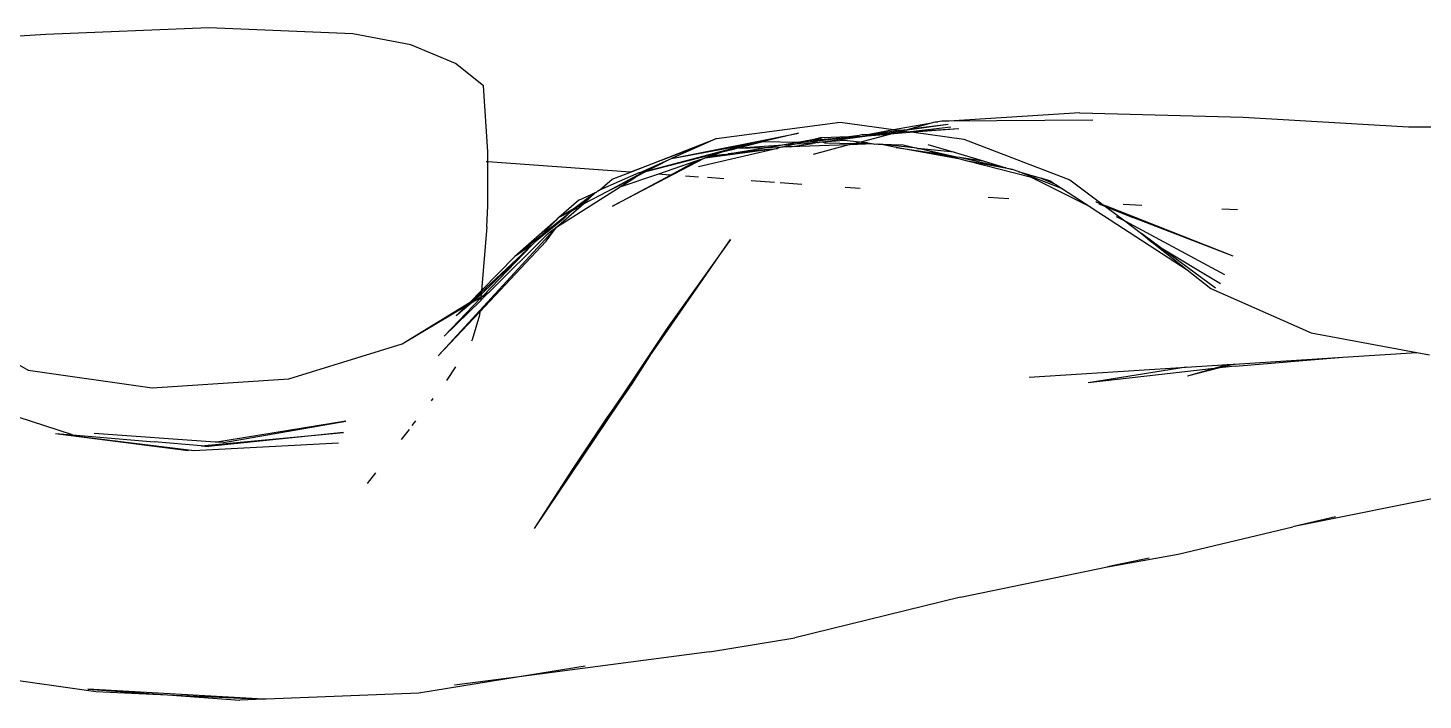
# Model space of a CAD drawing. Header units: millimetres. Extents: x -41292 to 298682, y -22072 to 33155.
# Drawn here: x 35023.2 to 35137.1, y -13113.7 to -13058.9 of the extents above; entities that cross this region are included whole.
import ezdxf

# ---------------------------------------------------------------- set-up
doc = ezdxf.new("R2010")
doc.units = ezdxf.units.MM

# ---------------------------------------------------------------- blocks, each defined once
blk = doc.blocks.new('rmfnasesx')
for p, q in [((62501.25, 2453.57), (62487.97, 2453.04)), ((62513.01, 2453.09), (62501.25, 2453.57)), ((62487.97, 2453.04), (62481.15, 2452.59)), ((62517.73, 2452.18), (62513.01, 2453.09)), ((62521.39, 2450.66), (62517.73, 2452.18)), ((62523.67, 2448.84), (62521.39, 2450.66)), ((62524.03, 2443.46), (62523.67, 2448.84)), ((62572.33, 2446.65), (62561.64, 2445.96)), ((62572.33, 2446.65), (62585.66, 2446.29)), ((62585.66, 2446.29), (62599.14, 2445.49)), ((62542.67, 2444.53), (62552.77, 2445.88)), ((62552.77, 2445.88), (62557.12, 2445.28)), ((62554.84, 2444.85), (62557.12, 2445.28)), ((62554.84, 2444.85), (62557.61, 2445.21)), ((62556.36, 2444.95), (62557.82, 2445.18)), ((62557.12, 2445.28), (62560.21, 2445.81)), ((62557.12, 2445.28), (62557.61, 2445.21)), ((62557.43, 2445.05), (62557.82, 2445.18)), ((62557.61, 2445.21), (62558.26, 2445.29)), ((62557.61, 2445.21), (62557.82, 2445.18)), ((62557.82, 2445.18), (62557.89, 2445.17)), ((62557.89, 2445.17), (62558.05, 2445.21)), ((62557.89, 2445.17), (62558.22, 2445.12)), ((62558.05, 2445.21), (62561.59, 2445.72)), ((62558.05, 2445.21), (62558.26, 2445.29)), ((62558.26, 2445.29), (62558.45, 2445.32)), ((62558.45, 2445.32), (62560.21, 2445.81)), ((62558.45, 2445.32), (62561.59, 2445.72)), ((62561.81, 2445.46), (62558.51, 2445.08)), ((62562.44, 2445.33), (62558.51, 2445.08)), ((62562.44, 2445.33), (62558.79, 2445.05)), ((62560.21, 2445.81), (62560.53, 2445.9)), ((62560.53, 2445.9), (62560.67, 2445.9)), ((62560.67, 2445.9), (62560.73, 2445.9)), ((62561.06, 2445.96), (62560.73, 2445.9)), ((62561.64, 2445.96), (62561.06, 2445.96)), ((62573.38, 2446.05), (62561.64, 2445.96)), ((62599.14, 2445.49), (62610.92, 2445.55)), ((62535.67, 2441.8), (62542.67, 2444.53)), ((62541.58, 2444.05), (62535.67, 2441.8)), ((62539.02, 2442.92), (62549.36, 2444.97)), ((62539.02, 2442.92), (62546.5, 2444.31)), ((62541.58, 2444.05), (62539.02, 2442.92)), ((62542.67, 2444.53), (62541.58, 2444.05)), ((62546.5, 2444.31), (62543.89, 2443.7)), ((62544.23, 2443.72), (62546.5, 2444.31)), ((62549.36, 2444.97), (62546.5, 2444.31)), ((62546.5, 2444.31), (62549.29, 2444.25)), ((62547.73, 2443.98), (62549.29, 2444.25)), ((62549.13, 2444.08), (62547.73, 2443.98)), ((62549.13, 2444.08), (62548.17, 2443.86)), ((62548.68, 2443.86), (62550.5, 2444.13)), ((62553.48, 2444.02), (62548.68, 2443.86)), ((62549.78, 2444.24), (62549.13, 2444.08)), ((62550.5, 2444.13), (62549.13, 2444.08)), ((62549.29, 2444.25), (62550.52, 2444.46)), ((62549.29, 2444.25), (62549.78, 2444.24)), ((62550.46, 2444.39), (62549.78, 2444.24)), ((62549.78, 2444.24), (62550.31, 2444.27)), ((62550.31, 2444.27), (62552.45, 2444.55)), ((62552.82, 2444.53), (62550.31, 2444.27)), ((62550.31, 2444.27), (62550.81, 2444.21)), ((62552.45, 2444.55), (62550.46, 2444.39)), ((62550.52, 2444.46), (62550.46, 2444.39)), ((62550.69, 2444.16), (62550.5, 2444.13)), ((62550.52, 2444.46), (62550.62, 2444.47)), ((62553.48, 2444.02), (62550.56, 2443.24)), ((62551.24, 2444.63), (62550.62, 2444.47)), ((62550.62, 2444.47), (62551.3, 2444.59)), ((62550.81, 2444.21), (62550.69, 2444.16)), ((62550.86, 2444.21), (62550.81, 2444.21)), ((62550.93, 2444.2), (62550.86, 2444.21)), ((62550.96, 2444.21), (62550.93, 2444.2)), ((62551.01, 2444.2), (62550.96, 2444.21)), ((62551.05, 2444.22), (62551.01, 2444.2)), ((62551.08, 2444.23), (62551.05, 2444.22)), ((62551.28, 2444.24), (62551.08, 2444.23)), ((62551.3, 2444.59), (62551.24, 2444.63)), ((62551.37, 2444.25), (62551.28, 2444.24)), ((62553.47, 2444.68), (62551.3, 2444.59)), ((62553.1, 2444.37), (62551.37, 2444.25)), ((62552.11, 2444.36), (62551.37, 2444.25)), ((62551.37, 2444.25), (62551.51, 2444.19)), ((62551.51, 2444.19), (62551.56, 2444.19)), ((62551.56, 2444.19), (62553.9, 2444.13)), ((62552.82, 2444.45), (62552.11, 2444.36)), ((62553.26, 2444.61), (62552.45, 2444.55)), ((62552.82, 2444.45), (62554.56, 2444.71)), ((62553.26, 2444.61), (62552.82, 2444.53)), ((62553.26, 2444.61), (62552.82, 2444.45)), ((62554.34, 2444.25), (62553.1, 2444.37)), ((62553.28, 2444.61), (62553.26, 2444.61)), ((62554.56, 2444.71), (62553.28, 2444.61)), ((62553.28, 2444.61), (62553.47, 2444.68)), ((62553.89, 2444.72), (62553.47, 2444.68)), ((62553.52, 2444.02), (62553.48, 2444.02)), ((62553.9, 2444.13), (62553.52, 2444.02)), ((62555.49, 2444.1), (62553.52, 2444.02)), ((62554.13, 2444.76), (62553.89, 2444.72)), ((62553.9, 2444.13), (62553.97, 2444.14)), ((62554.34, 2444.25), (62553.97, 2444.14)), ((62553.97, 2444.14), (62554.99, 2444.18)), ((62554.21, 2444.77), (62554.13, 2444.76)), ((62554.55, 2444.84), (62554.21, 2444.77)), ((62554.37, 2444.25), (62554.34, 2444.25)), ((62554.37, 2444.25), (62556.72, 2444.88)), ((62554.99, 2444.18), (62554.37, 2444.25)), ((62554.84, 2444.85), (62554.55, 2444.84)), ((62554.59, 2444.71), (62554.56, 2444.71)), ((62557.05, 2444.97), (62554.59, 2444.71)), ((62554.59, 2444.71), (62555.93, 2444.91)), ((62556.72, 2444.88), (62554.59, 2444.71)), ((62555.93, 2444.91), (62554.84, 2444.85)), ((62554.99, 2444.18), (62555.49, 2444.1)), ((62555.49, 2444.1), (62555.59, 2444.09)), ((62555.59, 2444.09), (62555.69, 2444.1)), ((62555.69, 2444.1), (62555.74, 2444.09)), ((62555.74, 2444.09), (62555.81, 2444.1)), ((62555.81, 2444.1), (62555.88, 2444.08)), ((62555.88, 2444.08), (62555.93, 2444.08)), ((62556.1, 2444.93), (62555.93, 2444.91)), ((62555.93, 2444.08), (62556, 2444.07)), ((62556, 2444.07), (62557.92, 2444.03)), ((62557.07, 2443.86), (62556, 2444.07)), ((62559.04, 2443.75), (62556, 2444.07)), ((62556.36, 2444.95), (62556.1, 2444.93)), ((62557.05, 2444.97), (62556.36, 2444.95)), ((62556.72, 2444.88), (62556.82, 2444.89)), ((62558.79, 2445.05), (62556.82, 2444.89)), ((62556.82, 2444.89), (62557.05, 2444.97)), ((62557.16, 2445), (62557.05, 2444.97)), ((62557.27, 2445.01), (62557.16, 2445)), ((62557.31, 2445.04), (62557.27, 2445.01)), ((62557.43, 2445.05), (62557.31, 2445.04)), ((62557.62, 2445.03), (62557.43, 2445.05)), ((62558.22, 2445.12), (62557.62, 2445.03)), ((62557.92, 2444.03), (62559.04, 2443.75)), ((62558.22, 2445.12), (62558.51, 2445.08)), ((62558.51, 2445.08), (62558.79, 2445.05)), ((62558.79, 2445.05), (62562.85, 2444.48)), ((62559.93, 2444.06), (62562.07, 2443.42)), ((62562.85, 2444.48), (62571.52, 2441.18)), ((62524.03, 2442.63), (62524.03, 2443.46)), ((62541.69, 2442.94), (62534.19, 2439.01)), ((62543.89, 2443.7), (62536.91, 2441.84)), ((62536.91, 2441.84), (62543.15, 2443.45)), ((62538.83, 2442.84), (62539.02, 2442.92)), ((62541.11, 2442.75), (62541.69, 2442.94)), ((62547.65, 2443.74), (62541.21, 2442.24)), ((62541.75, 2442.97), (62541.69, 2442.94)), ((62541.75, 2442.97), (62547.02, 2443.67)), ((62541.75, 2442.97), (62543.35, 2443.24)), ((62541.75, 2442.97), (62542.13, 2443.09)), ((62542.13, 2443.09), (62543.15, 2443.45)), ((62543.35, 2443.24), (62542.13, 2443.09)), ((62543.15, 2443.45), (62544.17, 2443.71)), ((62543.15, 2443.45), (62543.89, 2443.7)), ((62543.35, 2443.24), (62543.64, 2443.29)), ((62543.64, 2443.29), (62546.6, 2443.79)), ((62547.02, 2443.67), (62543.64, 2443.29)), ((62544.17, 2443.71), (62543.89, 2443.7)), ((62544.23, 2443.72), (62544.17, 2443.71)), ((62547.73, 2443.98), (62544.23, 2443.72)), ((62546.6, 2443.79), (62544.23, 2443.72)), ((62546.6, 2443.79), (62547.73, 2443.98)), ((62547.97, 2443.84), (62546.6, 2443.79)), ((62547.02, 2443.67), (62547.65, 2443.74)), ((62547.77, 2443.77), (62547.65, 2443.74)), ((62547.97, 2443.84), (62547.77, 2443.77)), ((62548.08, 2443.84), (62547.97, 2443.84)), ((62548.17, 2443.86), (62548.08, 2443.84)), ((62548.38, 2443.85), (62548.17, 2443.86)), ((62548.68, 2443.86), (62548.38, 2443.85)), ((62557.33, 2443.82), (62557.07, 2443.86)), ((62562.55, 2442.85), (62557.33, 2443.82)), ((62557.33, 2443.82), (62560.82, 2443.29)), ((62559.04, 2443.75), (62559.06, 2443.74)), ((62559.06, 2443.74), (62559.34, 2443.72)), ((62559.34, 2443.72), (62559.37, 2443.71)), ((62559.37, 2443.71), (62562.26, 2443.06)), ((62560.82, 2443.29), (62559.37, 2443.71)), ((62562.07, 2443.42), (62559.37, 2443.71)), ((62560.82, 2443.29), (62561.05, 2443.23)), ((62562.55, 2442.85), (62561.05, 2443.23)), ((62561.05, 2443.23), (62562.26, 2443.06)), ((62562.07, 2443.42), (62564.45, 2442.71)), ((62562.26, 2443.06), (62562.51, 2443.01)), ((62562.51, 2443.01), (62564.45, 2442.71)), ((62562.51, 2443.01), (62566.28, 2442.16)), ((62524.03, 2442.63), (62523.9, 2442.64)), ((62524.01, 2439.06), (62524.03, 2442.63)), ((62535.67, 2441.8), (62524.03, 2442.63)), ((62536.35, 2441.75), (62533.12, 2440.32)), ((62533.81, 2440.24), (62536.58, 2441.73)), ((62534.18, 2441.23), (62535.67, 2441.8)), ((62536.12, 2441.43), (62536.91, 2441.84)), ((62536.12, 2441.43), (62536.58, 2441.73)), ((62536.39, 2441.74), (62536.35, 2441.75)), ((62536.39, 2441.74), (62538.83, 2442.84)), ((62536.58, 2441.73), (62536.39, 2441.74)), ((62536.58, 2441.73), (62536.64, 2441.77)), ((62536.64, 2441.77), (62538.83, 2442.84)), ((62536.64, 2441.77), (62536.91, 2441.84)), ((62536.91, 2441.84), (62538.83, 2442.84)), ((62537.88, 2441.64), (62541.11, 2442.75)), ((62538.92, 2441.56), (62541.11, 2442.75)), ((62563.16, 2442.7), (62562.55, 2442.85)), ((62568.39, 2441.36), (62563.16, 2442.7)), ((62566.83, 2442), (62563.16, 2442.7)), ((62566.28, 2442.16), (62563.16, 2442.7)), ((62564.45, 2442.71), (62566.28, 2442.16)), ((62566.28, 2442.16), (62566.83, 2442)), ((62567.29, 2441.86), (62566.83, 2442)), ((62570.92, 2440.43), (62567.29, 2441.86)), ((62567.29, 2441.86), (62569.17, 2441.3)), ((62529.62, 2437.3), (62534.82, 2440.59)), ((62533.12, 2440.32), (62534.18, 2441.23)), ((62533.81, 2440.24), (62536.06, 2441.4)), ((62534.19, 2439.01), (62538.92, 2441.56)), ((62534.82, 2440.59), (62537.88, 2441.64)), ((62534.82, 2440.59), (62536.06, 2441.4)), ((62536.06, 2441.4), (62536.12, 2441.43)), ((62538.92, 2441.56), (62537.88, 2441.64)), ((62541.22, 2441.4), (62540.15, 2441.47)), ((62543.27, 2441.25), (62541.95, 2441.35)), ((62547.42, 2440.95), (62545.51, 2441.09)), ((62549.64, 2440.8), (62547.87, 2440.92)), ((62573.23, 2438.93), (62568.39, 2441.36)), ((62569.17, 2441.3), (62570.26, 2440.85)), ((62569.92, 2441.07), (62569.17, 2441.3)), ((62569.92, 2441.07), (62569.97, 2441.05)), ((62569.97, 2441.05), (62570.26, 2440.85)), ((62570.26, 2440.85), (62570.37, 2440.79)), ((62570.37, 2440.79), (62570.92, 2440.43)), ((62571.52, 2441.18), (62574.23, 2439.13)), ((62531.44, 2439.52), (62529.82, 2438.09)), ((62532.82, 2440.14), (62531.03, 2438.8)), ((62531.44, 2439.52), (62532.82, 2440.14)), ((62532.82, 2440.14), (62531.53, 2439.07)), ((62531.82, 2439.22), (62533.81, 2440.24)), ((62531.82, 2439.22), (62532.82, 2440.14)), ((62532.82, 2440.14), (62532.88, 2440.17)), ((62532.88, 2440.17), (62532.96, 2440.25)), ((62533.02, 2440.28), (62532.96, 2440.25)), ((62532.99, 2440.22), (62533.02, 2440.28)), ((62533.02, 2440.28), (62533.12, 2440.32)), ((62554.39, 2440.46), (62553.19, 2440.54)), ((62566.53, 2439.62), (62564.85, 2439.72)), ((62570.92, 2440.43), (62573.23, 2438.93)), ((62523.95, 2437.34), (62524.01, 2439.06)), ((62530.59, 2438.37), (62528.3, 2436.55)), ((62529.62, 2437.3), (62531.63, 2439.06)), ((62531.03, 2438.8), (62529.82, 2438.09)), ((62530.88, 2438.65), (62529.82, 2438.09)), ((62530.18, 2437.96), (62530.59, 2438.37)), ((62530.59, 2438.37), (62530.88, 2438.65)), ((62530.88, 2438.65), (62531.3, 2438.88)), ((62530.88, 2438.65), (62531.03, 2438.8)), ((62531.03, 2438.8), (62531.34, 2438.97)), ((62531.34, 2438.97), (62531.3, 2438.88)), ((62531.34, 2438.97), (62531.48, 2439.04)), ((62531.48, 2439.04), (62531.51, 2439.05)), ((62531.51, 2439.05), (62531.53, 2439.07)), ((62531.63, 2439.06), (62531.82, 2439.22)), ((62573.25, 2438.91), (62573.23, 2438.93)), ((62573.25, 2438.91), (62581.09, 2433.82)), ((62573.62, 2439.39), (62573.71, 2439.33)), ((62574.23, 2439.13), (62573.71, 2439.33)), ((62573.87, 2439.22), (62574.41, 2439)), ((62574.26, 2439.11), (62574.23, 2439.13)), ((62574.51, 2439.01), (62574.26, 2439.11)), ((62574.26, 2439.11), (62574.41, 2439)), ((62574.41, 2439), (62576.66, 2438.1)), ((62574.41, 2439), (62575.99, 2437.81)), ((62584.83, 2434.94), (62574.51, 2439.01)), ((62574.51, 2439.01), (62576.66, 2438.1)), ((62577.38, 2439.08), (62575.86, 2439.15)), ((62585.19, 2438.72), (62583.92, 2438.78)), ((62523.37, 2430.5), (62529.62, 2437.3)), ((62523.95, 2437.34), (62523.51, 2432.14)), ((62529.57, 2437.86), (62526.23, 2434.9)), ((62530.18, 2437.96), (62527.85, 2436.07)), ((62529.57, 2437.86), (62528.3, 2436.55)), ((62528.79, 2436.16), (62529.62, 2437.3)), ((62529.12, 2436.92), (62529.62, 2437.3)), ((62529.74, 2438.03), (62529.57, 2437.86)), ((62529.82, 2438.09), (62529.74, 2438.03)), ((62575.3, 2438.18), (62575.99, 2437.81)), ((62575.99, 2437.81), (62584.14, 2433.43)), ((62575.99, 2437.81), (62577.35, 2436.79)), ((62584.83, 2434.94), (62576.66, 2438.1)), ((62528.79, 2436.16), (62523.36, 2430.39)), ((62524.14, 2432), (62528.93, 2436.77)), ((62528.3, 2436.55), (62526.23, 2434.9)), ((62527.81, 2436.03), (62527.61, 2435.84)), ((62527.85, 2436.07), (62527.81, 2436.03)), ((62528.3, 2436.55), (62527.85, 2436.07)), ((62528.93, 2436.77), (62529.12, 2436.92)), ((62537.02, 2426.47), (62543.83, 2436.3)), ((62543.83, 2436.3), (62538.66, 2429.07)), ((62577.35, 2436.79), (62578.21, 2436.08)), ((62578.83, 2435.7), (62577.35, 2436.79)), ((62578.21, 2436.08), (62578.28, 2436.03)), ((62527.61, 2435.84), (62523.48, 2431.81)), ((62523.49, 2431.97), (62527.61, 2435.84)), ((62526.23, 2434.9), (62523.51, 2432.14)), ((62527.61, 2435.84), (62523.61, 2431.68)), ((62527.61, 2435.84), (62526.23, 2434.9)), ((62578.28, 2436.03), (62578.36, 2435.98)), ((62578.36, 2435.98), (62581.09, 2433.82)), ((62578.83, 2435.7), (62583.79, 2432.71)), ((62583.39, 2432.33), (62578.83, 2435.7)), ((62581.09, 2433.82), (62583.01, 2432.3)), ((62523.45, 2431.53), (62520.45, 2428.41)), ((62523.51, 2432.14), (62522.57, 2431.19)), ((62523.3, 2431.64), (62522.79, 2431.2)), ((62522.79, 2431.2), (62523.46, 2431.6)), ((62522.83, 2431.35), (62523.49, 2431.97)), ((62522.83, 2431.35), (62523.3, 2431.64)), ((62523.48, 2431.81), (62523.3, 2431.64)), ((62523.44, 2431.35), (62524.05, 2431.94)), ((62523.45, 2431.53), (62523.44, 2431.35)), ((62523.61, 2431.68), (62523.45, 2431.53)), ((62523.46, 2431.6), (62523.45, 2431.53)), ((62523.48, 2431.81), (62523.46, 2431.6)), ((62523.46, 2431.6), (62523.61, 2431.68)), ((62523.49, 2431.97), (62523.48, 2431.81)), ((62523.51, 2432.14), (62523.49, 2431.97)), ((62523.61, 2431.68), (62524.05, 2431.94)), ((62524.05, 2431.94), (62524.14, 2432)), ((62583.01, 2432.3), (62591.19, 2428.69)), ((62517.02, 2427.78), (62522.57, 2431.19)), ((62517.02, 2427.78), (62522.29, 2430.9)), ((62519.98, 2426.81), (62523.37, 2430.5)), ((62523.36, 2430.39), (62519.98, 2426.81)), ((62520.45, 2428.41), (62523.44, 2431.31)), ((62522.79, 2431.2), (62521.45, 2430.06)), ((62521.45, 2430.06), (62522.47, 2431.01)), ((62522.29, 2430.9), (62521.45, 2430.06)), ((62522.57, 2431.19), (62522.29, 2430.9)), ((62522.29, 2430.9), (62522.47, 2431.01)), ((62522.47, 2431.01), (62522.83, 2431.35)), ((62522.47, 2431.01), (62522.79, 2431.2)), ((62522.57, 2431.19), (62522.83, 2431.35)), ((62523.36, 2430.39), (62523.34, 2430.13)), ((62523.37, 2430.5), (62523.36, 2430.39)), ((62523.44, 2431.35), (62523.44, 2431.31)), ((62480.34, 2429.22), (62486.51, 2425.62)), ((62523.34, 2430.13), (62522.75, 2428.1)), ((62522.75, 2428.1), (62522.68, 2427.99)), ((62538.66, 2429.07), (62534.13, 2422.29)), ((62538.66, 2429.07), (62537.02, 2426.47)), ((62591.19, 2428.69), (62599.82, 2427.07)), ((62507.78, 2424.92), (62517.02, 2427.78)), ((62593.79, 2426.7), (62599.82, 2427.07)), ((62599.82, 2427.07), (62600.85, 2426.88)), ((62521.38, 2425.91), (62520.66, 2424.78)), ((62534.13, 2422.29), (62537.02, 2426.47)), ((62537.02, 2426.47), (62535.78, 2424.52)), ((62568.19, 2425.06), (62580.99, 2425.88)), ((62580.99, 2425.88), (62573.01, 2424.61)), ((62580.99, 2425.88), (62584.4, 2426.1)), ((62583.74, 2425.82), (62581.12, 2425.14)), ((62584.4, 2426.1), (62583.28, 2425.77)), ((62583.74, 2425.82), (62583.28, 2425.77)), ((62584.93, 2426.13), (62583.74, 2425.82)), ((62584.99, 2425.96), (62583.74, 2425.82)), ((62584.4, 2426.1), (62584.93, 2426.13)), ((62584.93, 2426.13), (62593.79, 2426.7)), ((62584.99, 2425.96), (62593.79, 2426.7)), ((62486.51, 2425.62), (62496.63, 2424.19)), ((62496.63, 2424.19), (62507.78, 2424.92)), ((62583.28, 2425.77), (62573.01, 2424.61)), ((62583.28, 2425.77), (62581.12, 2425.14)), ((62527.84, 2412.7), (62535.78, 2424.52)), ((62535.78, 2424.52), (62530.96, 2417.56)), ((62519.54, 2423.33), (62519.4, 2423.14)), ((62490.13, 2420.36), (62484.53, 2422.17)), ((62512.44, 2421.47), (62501.91, 2419.76)), ((62502.45, 2419.72), (62512.44, 2421.47)), ((62518.13, 2421.49), (62517.83, 2421.11)), ((62530.96, 2417.56), (62533.78, 2421.8)), ((62533.78, 2421.8), (62534.13, 2422.29)), ((62488.76, 2420.45), (62499.58, 2419.08)), ((62488.76, 2420.45), (62490.13, 2420.36)), ((62488.76, 2420.45), (62499.84, 2419.09)), ((62490.13, 2420.36), (62496.79, 2419.78)), ((62501.77, 2419.74), (62491.91, 2420.46)), ((62500.64, 2419.46), (62512.26, 2420.55)), ((62512.26, 2420.55), (62501.23, 2419.4)), ((62517.6, 2420.8), (62516.96, 2419.97)), ((62500.64, 2419.46), (62496.79, 2419.78)), ((62499.84, 2419.09), (62499.58, 2419.08)), ((62499.84, 2419.09), (62500.01, 2419.07)), ((62500.01, 2419.07), (62511.84, 2419.7)), ((62500.64, 2419.46), (62501.23, 2419.4)), ((62501.91, 2419.76), (62501.77, 2419.74)), ((62502.45, 2419.72), (62501.91, 2419.76)), ((62514.85, 2417.25), (62514.18, 2416.38)), ((62527.84, 2412.7), (62530.96, 2417.56)), ((62611.52, 2417.24), (62589.82, 2412.87)), ((62593.17, 2413.67), (62589.82, 2412.87)), ((62580.35, 2410.6), (62589.71, 2412.85)), ((62589.82, 2412.87), (62589.71, 2412.85)), ((62574.57, 2409.58), (62580.35, 2410.6)), ((62577.99, 2410.29), (62574.57, 2409.58)), ((62562.6, 2407.11), (62574.57, 2409.58)), ((62562.6, 2407.11), (62549.06, 2403.77)), ((62542.12, 2402.64), (62549.06, 2403.77)), ((62542.12, 2402.64), (62526.58, 2400.6)), ((62480.76, 2401), (62492.05, 2399.39)), ((62531.97, 2401.48), (62526.58, 2400.6)), ((62526.58, 2400.6), (62518.38, 2399.25)), ((62526.58, 2400.6), (62521.3, 2399.91)), ((62491.38, 2399.6), (62497.89, 2399.13)), ((62505.72, 2398.77), (62491.38, 2399.6)), ((62492.05, 2399.39), (62497.89, 2399.13)), ((62497.89, 2399.13), (62503.8, 2398.7)), ((62497.89, 2399.13), (62505.72, 2398.77)), ((62505.72, 2398.77), (62503.8, 2398.7)), ((62505.75, 2398.77), (62505.72, 2398.77)), ((62505.94, 2398.76), (62505.75, 2398.77)), ((62518.38, 2399.25), (62505.94, 2398.76))]:
    blk.add_line(p, q)

msp = doc.modelspace()

# ---------------------------------------------------------------- block references
msp.add_blockref('rmfnasesx', (-27463.27, -15512.43))

doc.saveas('drawing.dxf')
